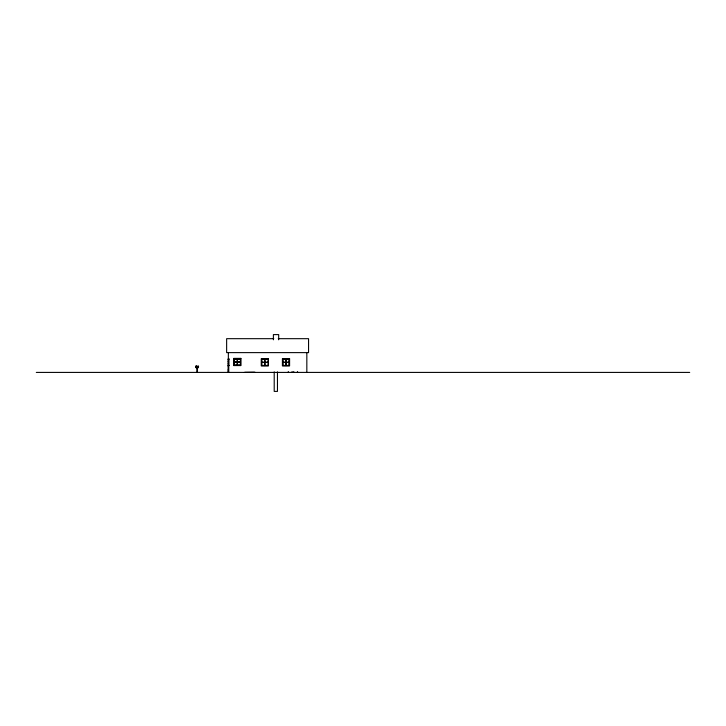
<?xml version="1.0" encoding="UTF-8"?>
<svg xmlns="http://www.w3.org/2000/svg" width="726" height="726" viewBox="0 0 726 726"><rect width="100%" height="100%" fill="white"/><g stroke="black" fill="none" stroke-linecap="round" stroke-linejoin="round"><path stroke-width="1.09" d="M273.766 338.679L226.639 338.679L226.639 352.618L308.559 352.618L308.559 338.679L278.258 338.679M228.291 359.061L229.171 359.061L228.291 358.717L228.291 372.411M234.053 359.061L240.56 359.061M267.967 359.198L261.732 359.198L261.732 365.432L267.967 365.432M228.291 359.297L228.236 359.833M228.236 361.412L228.236 361.956M234.189 361.911L240.424 361.911M234.189 362.038L240.424 362.038M261.732 362.247L267.967 362.247M282.886 362.247L289.12 362.247M261.732 362.383L267.967 362.383M282.886 362.383L289.12 362.383M228.236 363.508L228.236 364.053M234.053 365.232L240.56 365.232M228.236 365.36L228.236 366.194M228.236 365.541L229.171 365.568M195.82 366.721L198.525 366.721M195.82 367.537L198.525 367.537M228.236 369.688L228.236 370.224M228.291 371.585L228.291 372.129M255.035 372.266L244.344 372.411M36.3 372.411L689.7 372.411M306.835 352.618L306.835 372.411M293.93 371.948L293.885 372.411M293.613 371.948L293.658 372.411M292.215 371.948L292.26 372.411M291.943 371.948L291.988 372.411M286.071 359.061L286.071 365.568M285.935 359.061L285.935 365.568M278.684 339.795L278.684 334.604L273.393 334.604L273.393 339.795M277.459 371.875L277.459 391.396L274.21 391.396L274.21 371.875M264.917 359.061L264.917 365.568M264.781 359.061L264.781 365.568M254.517 372.411L244.853 372.411M240.56 365.568L240.56 358.717L234.053 358.717L234.053 365.568M237.375 358.717L237.375 365.232M237.239 358.717L237.239 365.232M228.763 359.061L228.763 365.568M228.763 365.741L228.763 372.411M228.626 359.061L228.626 365.568M228.354 352.618L228.354 372.411M197.372 367.637L197.372 372.411M196.973 367.637L196.973 372.411M288.44 371.948A18.558 18.558 0 0 1 288.367 372.411M288.131 371.957A14.556 14.556 0 0 1 288.031 372.411M297.388 372.411A18.558 18.558 0 0 1 297.324 371.948M297.733 372.411A14.556 14.556 0 0 1 297.633 371.957M196.501 366.24L196.029 367.311L196.102 365.904L196.501 366.24M240.896 358.381L233.708 358.381L233.708 365.568L240.896 365.568L240.896 358.381M268.448 358.717L261.26 358.717L261.26 365.904L268.448 365.904L268.448 358.717M289.592 358.717L282.405 358.717L282.405 365.904L289.592 365.904L289.592 358.717M240.424 358.853L234.189 358.853L234.189 365.096L240.424 365.096L240.424 358.853M268.103 359.061L261.596 359.061L261.596 365.568L268.103 365.568L268.103 359.061M289.257 359.061L282.75 359.061L282.75 365.568L289.257 365.568L289.257 359.061M289.12 359.198L282.886 359.198L282.886 365.432L289.12 365.432L289.12 359.198M198.525 366.176L195.82 366.176L195.902 367.637L198.443 367.637L198.525 366.203"/></g></svg>
